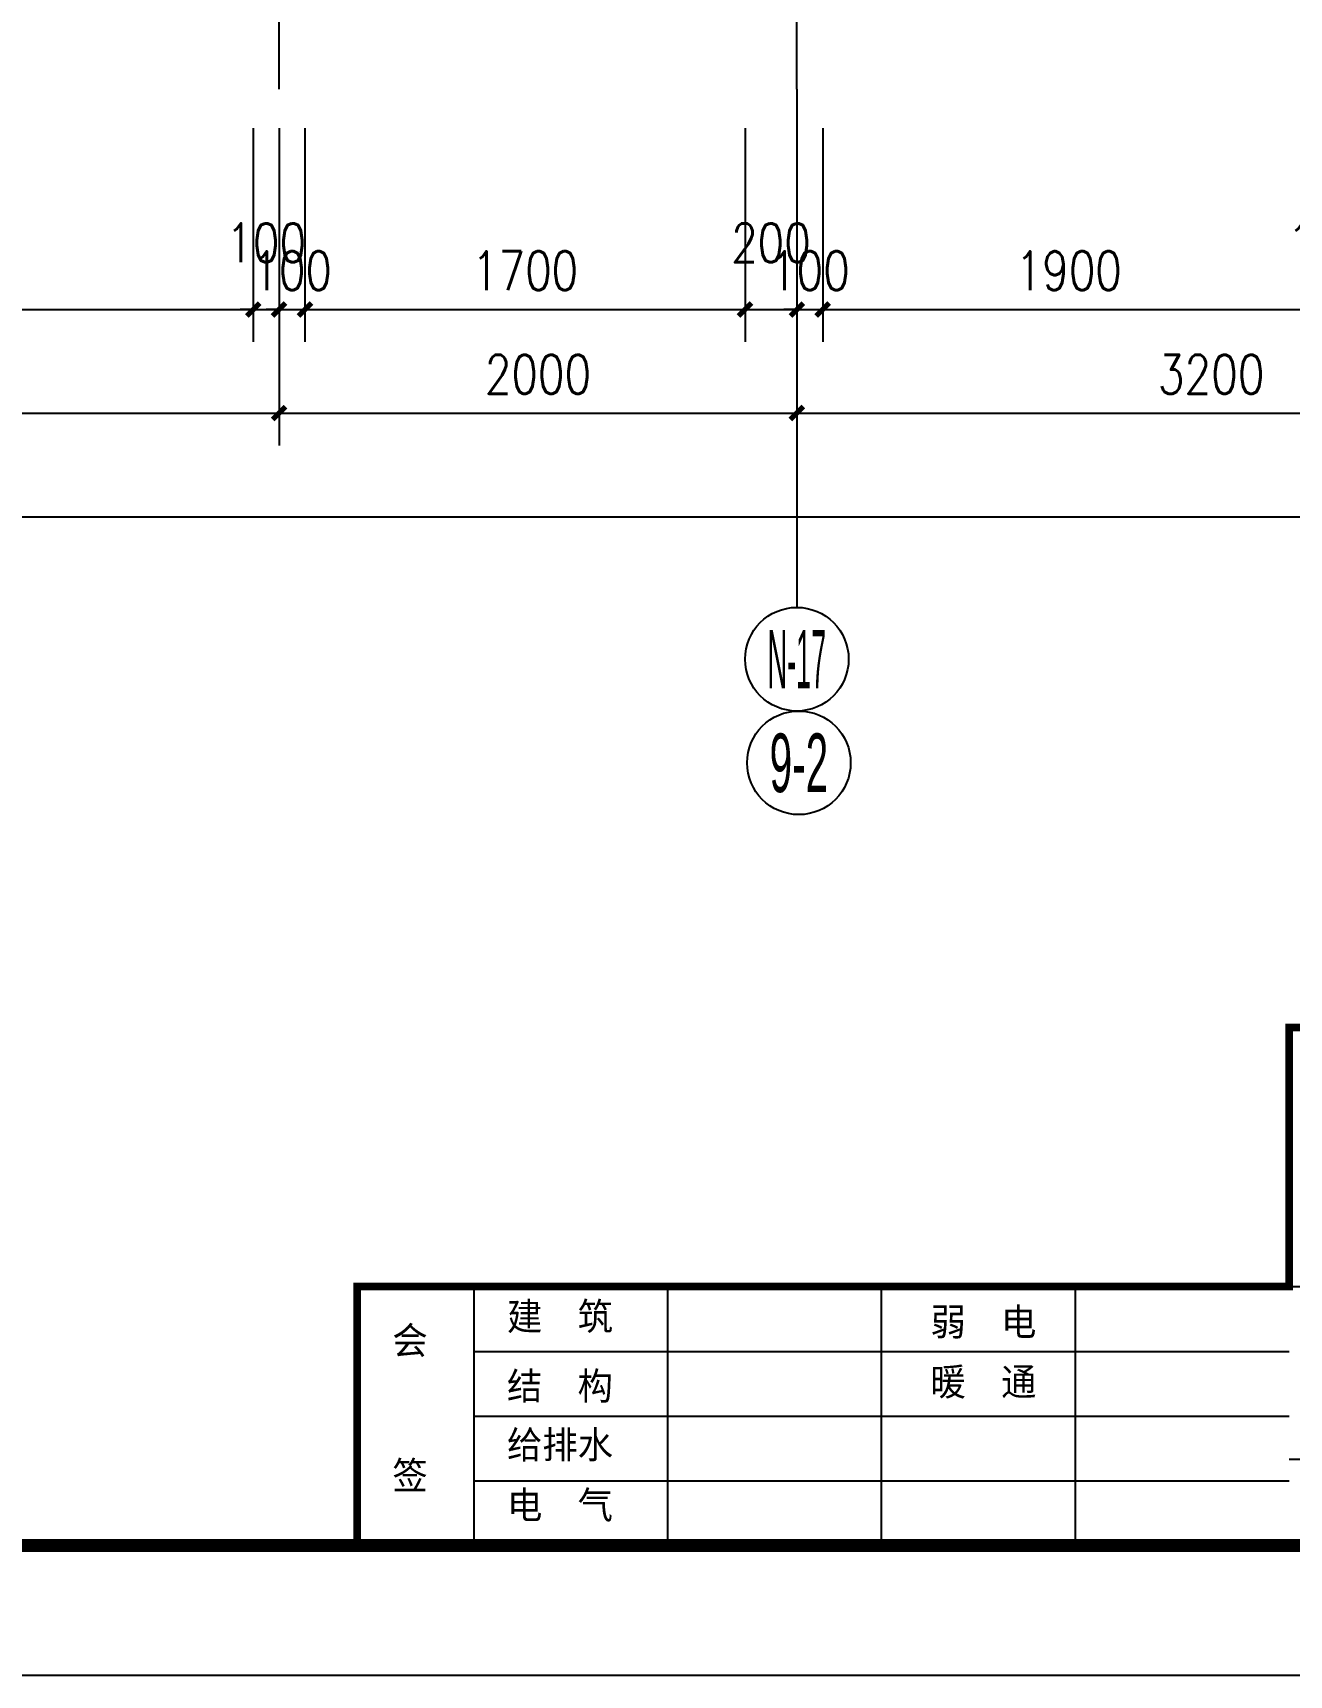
# Model space of a CAD drawing. Extents: x 718358 to 1668613, y -348838 to -159582.
# Drawn here: x 801884 to 806737, y -346116 to -339776 of the extents above; entities that cross this region are included whole.
import ezdxf
from ezdxf.enums import TextEntityAlignment as Align

# ---------------------------------------------------------------- set-up
doc = ezdxf.new("R2010")
doc.units = 0
doc.header["$LTSCALE"] = 1000
doc.linetypes.add('DOTE', pattern=[2.42, 2, -0.2, 0.02, -0.2])
for name, color, linetype in [('AXIS_TEXT', 7, 'Continuous'), ('建-图框', 4, 'Continuous'), ('建-尺寸', 73, 'Continuous'), ('建-轴标', 3, 'Continuous'), ('建-轴网', 14, 'DOTE')]:
    doc.layers.add(name, color=color, linetype=linetype)
doc.styles.add('_TCH_AXIS', font='gt宽度调整.shx', dxfattribs={"bigfont": 'gt国标汉字.shx'})
doc.styles.add('COMPLEX', font='COMPLEX')
doc.styles.add('DIM_FONT', font='SIMPLEX.shx', dxfattribs={"width": 0.8, "bigfont": 'GBCBIG.shx'})
doc.styles.add('图框', font='')
doc.styles.get('图框').set_extended_font_data('SimSun')
doc.dimstyles.new('DIMN50', dxfattribs={"dimscale": 0.5, "dimtxt": 300, "dimasz": 100, "dimexe": 250, "dimexo": 300, "dimgap": 150, "dimtad": 1, "dimdec": 0, "dimzin": 0, "dimdsep": 46, "dimtxsty": 'DIM_FONT', "dimblk": 'ARCHTICK', "dimcen": 0.09, "dimdle": 1, "dimclrt": 7, "dimazin": 2, "dimtfac": 1, "dimtdec": 0, "dimtix": 1, "dimtmove": 2, "dimatfit": 3, "dimldrblk": 'ARCHTICK', "dimfxl": 1, "dimtolj": 1, "dimtzin": 0, "dimarcsym": 0})

# ---------------------------------------------------------------- blocks, each defined once
blk = doc.blocks.new('_ArchTick')
at = {"color": 0, "linetype": 'ByBlock', "const_width": 0.4}
blk.add_lwpolyline([(-0.5, -0.5), (0.5, 0.5)], dxfattribs=at)
blk = doc.blocks.new('*D191')
at = {"layer": 'Defpoints', "color": 0, "transparency": 16777216}
for p in [(769085.2, -339993.8), (808035.2, -339993.8), (808035.2, -341643.8)]:
    blk.add_point(p, dxfattribs=at)
at = {"layer": '建-轴标', "color": 0, "lineweight": -2, "transparency": 16777216}
for p, q in [((769085.2, -340143.8), (769085.2, -341768.8)), ((808035.2, -340143.8), (808035.2, -341768.8)), ((769084.7, -341643.8), (808035.7, -341643.8))]:
    blk.add_line(p, q, dxfattribs=at)
at = {"layer": '建-轴标', "color": 0, "lineweight": -2, "transparency": 16777216, "xscale": 50, "yscale": 50, "zscale": 50, "rotation": 180}
blk.add_blockref('_ArchTick', (769085.2, -341643.8), dxfattribs=at)
at = {"layer": '建-轴标', "color": 0, "lineweight": -2, "transparency": 16777216, "xscale": 50, "yscale": 50, "zscale": 50}
blk.add_blockref('_ArchTick', (808035.2, -341643.8), dxfattribs=at)
at = {"layer": '建-轴标', "color": 7, "transparency": 16777216, "insert": (788560.2, -341493.8), "char_height": 150, "attachment_point": 5, "style": 'DIM_FONT'}
blk.add_mtext('\\A1;38950', dxfattribs=at)
blk = doc.blocks.new('*D213')
at = {"layer": 'Defpoints', "color": 0, "transparency": 16777216}
for p in [(769085.2, -339993.8), (808035.2, -339993.8), (808035.2, -341643.8)]:
    blk.add_point(p, dxfattribs=at)
at = {"layer": '建-轴标', "color": 0, "lineweight": -2, "transparency": 16777216}
for p, q in [((769085.2, -340143.8), (769085.2, -341768.8)), ((808035.2, -340143.8), (808035.2, -341768.8)), ((769084.7, -341643.8), (808035.7, -341643.8))]:
    blk.add_line(p, q, dxfattribs=at)
at = {"layer": '建-轴标', "color": 0, "lineweight": -2, "transparency": 16777216, "xscale": 50, "yscale": 50, "zscale": 50, "rotation": 180}
blk.add_blockref('_ArchTick', (769085.2, -341643.8), dxfattribs=at)
at = {"layer": '建-轴标', "color": 0, "lineweight": -2, "transparency": 16777216, "xscale": 50, "yscale": 50, "zscale": 50}
blk.add_blockref('_ArchTick', (808035.2, -341643.8), dxfattribs=at)
at = {"layer": '建-轴标', "color": 7, "transparency": 16777216, "insert": (788560.2, -341493.8), "char_height": 150, "attachment_point": 5, "style": 'DIM_FONT'}
blk.add_mtext('\\A1;38950', dxfattribs=at)
blk = doc.blocks.new('*D227')
at = {"layer": 'Defpoints', "color": 0, "transparency": 16777216}
for p in [(798035.2, -339993.8), (802835.2, -339993.8), (802835.2, -341243.8)]:
    blk.add_point(p, dxfattribs=at)
at = {"layer": '建-轴标', "color": 0, "lineweight": -2, "transparency": 16777216}
for p, q in [((798035.2, -340143.8), (798035.2, -341368.8)), ((802835.2, -340143.8), (802835.2, -341368.8)), ((798034.7, -341243.8), (802835.7, -341243.8))]:
    blk.add_line(p, q, dxfattribs=at)
at = {"layer": '建-轴标', "color": 0, "lineweight": -2, "transparency": 16777216, "xscale": 50, "yscale": 50, "zscale": 50, "rotation": 180}
blk.add_blockref('_ArchTick', (798035.2, -341243.8), dxfattribs=at)
at = {"layer": '建-轴标', "color": 0, "lineweight": -2, "transparency": 16777216, "xscale": 50, "yscale": 50, "zscale": 50}
blk.add_blockref('_ArchTick', (802835.2, -341243.8), dxfattribs=at)
at = {"layer": '建-轴标', "color": 7, "transparency": 16777216, "insert": (800435.2, -341093.8), "char_height": 150, "attachment_point": 5, "style": 'DIM_FONT'}
blk.add_mtext('\\A1;4800', dxfattribs=at)
blk = doc.blocks.new('*D228')
at = {"layer": 'Defpoints', "color": 0, "transparency": 16777216}
for p in [(802835.2, -339993.8), (804835.2, -339993.8), (804835.2, -341243.8)]:
    blk.add_point(p, dxfattribs=at)
at = {"layer": '建-轴标', "color": 0, "lineweight": -2, "transparency": 16777216}
for p, q in [((802835.2, -340143.8), (802835.2, -341368.8)), ((804835.2, -340143.8), (804835.2, -341368.8)), ((802834.7, -341243.8), (804835.7, -341243.8))]:
    blk.add_line(p, q, dxfattribs=at)
at = {"layer": '建-轴标', "color": 0, "lineweight": -2, "transparency": 16777216, "xscale": 50, "yscale": 50, "zscale": 50, "rotation": 180}
blk.add_blockref('_ArchTick', (802835.2, -341243.8), dxfattribs=at)
at = {"layer": '建-轴标', "color": 0, "lineweight": -2, "transparency": 16777216, "xscale": 50, "yscale": 50, "zscale": 50}
blk.add_blockref('_ArchTick', (804835.2, -341243.8), dxfattribs=at)
at = {"layer": '建-轴标', "color": 7, "transparency": 16777216, "insert": (803835.2, -341093.8), "char_height": 150, "attachment_point": 5, "style": 'DIM_FONT'}
blk.add_mtext('\\A1;2000', dxfattribs=at)
blk = doc.blocks.new('*D229')
at = {"layer": 'Defpoints', "color": 0, "transparency": 16777216}
for p in [(804835.2, -339993.8), (808035.2, -339993.8), (808035.2, -341243.8)]:
    blk.add_point(p, dxfattribs=at)
at = {"layer": '建-轴标', "color": 0, "lineweight": -2, "transparency": 16777216}
for p, q in [((804835.2, -340143.8), (804835.2, -341368.8)), ((808035.2, -340143.8), (808035.2, -341368.8)), ((804834.7, -341243.8), (808035.7, -341243.8))]:
    blk.add_line(p, q, dxfattribs=at)
at = {"layer": '建-轴标', "color": 0, "lineweight": -2, "transparency": 16777216, "xscale": 50, "yscale": 50, "zscale": 50, "rotation": 180}
blk.add_blockref('_ArchTick', (804835.2, -341243.8), dxfattribs=at)
at = {"layer": '建-轴标', "color": 0, "lineweight": -2, "transparency": 16777216, "xscale": 50, "yscale": 50, "zscale": 50}
blk.add_blockref('_ArchTick', (808035.2, -341243.8), dxfattribs=at)
at = {"layer": '建-轴标', "color": 7, "transparency": 16777216, "insert": (806435.2, -341093.8), "char_height": 150, "attachment_point": 5, "style": 'DIM_FONT'}
blk.add_mtext('\\A1;3200', dxfattribs=at)
blk = doc.blocks.new('_AXISO')
blk.add_circle((0, 0), 0.5)
at = {"layer": 'AXIS_TEXT', "style": 'COMPLEX', "width": 1.041667}
blk.add_attdef('A', text='', height=0.56, dxfattribs=at).set_placement((-0.25, -0.28), (0.25, -0.28), align=Align.FIT)
blk = doc.blocks.new('*D307')
at = {"layer": 'Defpoints', "color": 0, "transparency": 16777216}
for p in [(800435.2, -339993.8), (802735.2, -339993.8), (802735.2, -340843.8)]:
    blk.add_point(p, dxfattribs=at)
at = {"layer": '建-尺寸', "color": 0, "lineweight": -2, "transparency": 16777216}
for p, q in [((800435.2, -340143.8), (800435.2, -340968.8)), ((802735.2, -340143.8), (802735.2, -340968.8)), ((800434.7, -340843.8), (802735.7, -340843.8))]:
    blk.add_line(p, q, dxfattribs=at)
at = {"layer": '建-尺寸', "color": 0, "lineweight": -2, "transparency": 16777216, "xscale": 50, "yscale": 50, "zscale": 50, "rotation": 180}
blk.add_blockref('_ArchTick', (800435.2, -340843.8), dxfattribs=at)
at = {"layer": '建-尺寸', "color": 0, "lineweight": -2, "transparency": 16777216, "xscale": 50, "yscale": 50, "zscale": 50}
blk.add_blockref('_ArchTick', (802735.2, -340843.8), dxfattribs=at)
at = {"layer": '建-尺寸', "color": 7, "transparency": 16777216, "insert": (801585.2, -340693.8), "char_height": 150, "attachment_point": 5, "style": 'DIM_FONT'}
blk.add_mtext('\\A1;2300', dxfattribs=at)
blk = doc.blocks.new('*D308')
at = {"layer": 'Defpoints', "color": 0, "transparency": 16777216}
for p in [(802735.2, -339993.8), (802835.2, -339993.8), (802835.2, -340843.8)]:
    blk.add_point(p, dxfattribs=at)
at = {"layer": '建-尺寸', "color": 0, "lineweight": -2, "transparency": 16777216}
for p, q in [((802735.2, -340143.8), (802735.2, -340968.8)), ((802835.2, -340143.8), (802835.2, -340968.8)), ((802735.2, -340843.8), (802685.2, -340843.8)), ((802735.2, -340843.8), (802835.2, -340843.8)), ((802835.2, -340843.8), (802885.2, -340843.8))]:
    blk.add_line(p, q, dxfattribs=at)
at = {"layer": '建-尺寸', "color": 0, "lineweight": -2, "transparency": 16777216, "xscale": 50, "yscale": 50, "zscale": 50}
blk.add_blockref('_ArchTick', (802735.2, -340843.8), dxfattribs=at)
at = {"layer": '建-尺寸', "color": 0, "lineweight": -2, "transparency": 16777216, "xscale": 50, "yscale": 50, "zscale": 50, "rotation": 180}
blk.add_blockref('_ArchTick', (802835.2, -340843.8), dxfattribs=at)
at = {"layer": '建-尺寸', "color": 7, "transparency": 16777216, "insert": (802785.2, -340586.3), "char_height": 150, "attachment_point": 5, "style": 'DIM_FONT'}
blk.add_mtext('\\A1;100', dxfattribs=at)
blk = doc.blocks.new('*D309')
at = {"layer": 'Defpoints', "color": 0, "transparency": 16777216}
for p in [(802835.2, -339993.8), (802935.2, -339993.8), (802935.2, -340843.8)]:
    blk.add_point(p, dxfattribs=at)
at = {"layer": '建-尺寸', "color": 0, "lineweight": -2, "transparency": 16777216}
for p, q in [((802835.2, -340143.8), (802835.2, -340968.8)), ((802935.2, -340143.8), (802935.2, -340968.8)), ((802835.2, -340843.8), (802785.2, -340843.8)), ((802835.2, -340843.8), (802935.2, -340843.8)), ((802935.2, -340843.8), (802985.2, -340843.8))]:
    blk.add_line(p, q, dxfattribs=at)
at = {"layer": '建-尺寸', "color": 0, "lineweight": -2, "transparency": 16777216, "xscale": 50, "yscale": 50, "zscale": 50}
blk.add_blockref('_ArchTick', (802835.2, -340843.8), dxfattribs=at)
at = {"layer": '建-尺寸', "color": 0, "lineweight": -2, "transparency": 16777216, "xscale": 50, "yscale": 50, "zscale": 50, "rotation": 180}
blk.add_blockref('_ArchTick', (802935.2, -340843.8), dxfattribs=at)
at = {"layer": '建-尺寸', "color": 7, "transparency": 16777216, "insert": (802885.2, -340693.8), "char_height": 150, "attachment_point": 5, "style": 'DIM_FONT'}
blk.add_mtext('\\A1;100', dxfattribs=at)
blk = doc.blocks.new('*D310')
at = {"layer": 'Defpoints', "color": 0, "transparency": 16777216}
for p in [(802935.2, -339993.8), (804635.2, -339993.8), (804635.2, -340843.8)]:
    blk.add_point(p, dxfattribs=at)
at = {"layer": '建-尺寸', "color": 0, "lineweight": -2, "transparency": 16777216}
for p, q in [((802935.2, -340143.8), (802935.2, -340968.8)), ((804635.2, -340143.8), (804635.2, -340968.8)), ((802934.7, -340843.8), (804635.7, -340843.8))]:
    blk.add_line(p, q, dxfattribs=at)
at = {"layer": '建-尺寸', "color": 0, "lineweight": -2, "transparency": 16777216, "xscale": 50, "yscale": 50, "zscale": 50, "rotation": 180}
blk.add_blockref('_ArchTick', (802935.2, -340843.8), dxfattribs=at)
at = {"layer": '建-尺寸', "color": 0, "lineweight": -2, "transparency": 16777216, "xscale": 50, "yscale": 50, "zscale": 50}
blk.add_blockref('_ArchTick', (804635.2, -340843.8), dxfattribs=at)
at = {"layer": '建-尺寸', "color": 7, "transparency": 16777216, "insert": (803785.2, -340693.8), "char_height": 150, "attachment_point": 5, "style": 'DIM_FONT'}
blk.add_mtext('\\A1;1700', dxfattribs=at)
blk = doc.blocks.new('*D311')
at = {"layer": 'Defpoints', "color": 0, "transparency": 16777216}
for p in [(804635.2, -339993.8), (804835.2, -339993.8), (804835.2, -340843.8)]:
    blk.add_point(p, dxfattribs=at)
at = {"layer": '建-尺寸', "color": 0, "lineweight": -2, "transparency": 16777216}
for p, q in [((804635.2, -340143.8), (804635.2, -340968.8)), ((804835.2, -340143.8), (804835.2, -340968.8)), ((804634.7, -340843.8), (804835.7, -340843.8))]:
    blk.add_line(p, q, dxfattribs=at)
at = {"layer": '建-尺寸', "color": 0, "lineweight": -2, "transparency": 16777216, "xscale": 50, "yscale": 50, "zscale": 50, "rotation": 180}
blk.add_blockref('_ArchTick', (804635.2, -340843.8), dxfattribs=at)
at = {"layer": '建-尺寸', "color": 0, "lineweight": -2, "transparency": 16777216, "xscale": 50, "yscale": 50, "zscale": 50}
blk.add_blockref('_ArchTick', (804835.2, -340843.8), dxfattribs=at)
at = {"layer": '建-尺寸', "color": 7, "transparency": 16777216, "insert": (804735.2, -340586.3), "char_height": 150, "attachment_point": 5, "style": 'DIM_FONT'}
blk.add_mtext('\\A1;200', dxfattribs=at)
blk = doc.blocks.new('*D312')
at = {"layer": 'Defpoints', "color": 0, "transparency": 16777216}
for p in [(804835.2, -339993.8), (804935.2, -339993.8), (804935.2, -340843.8)]:
    blk.add_point(p, dxfattribs=at)
at = {"layer": '建-尺寸', "color": 0, "lineweight": -2, "transparency": 16777216}
for p, q in [((804835.2, -340143.8), (804835.2, -340968.8)), ((804935.2, -340143.8), (804935.2, -340968.8)), ((804835.2, -340843.8), (804785.2, -340843.8)), ((804835.2, -340843.8), (804935.2, -340843.8)), ((804935.2, -340843.8), (804985.2, -340843.8))]:
    blk.add_line(p, q, dxfattribs=at)
at = {"layer": '建-尺寸', "color": 0, "lineweight": -2, "transparency": 16777216, "xscale": 50, "yscale": 50, "zscale": 50}
blk.add_blockref('_ArchTick', (804835.2, -340843.8), dxfattribs=at)
at = {"layer": '建-尺寸', "color": 0, "lineweight": -2, "transparency": 16777216, "xscale": 50, "yscale": 50, "zscale": 50, "rotation": 180}
blk.add_blockref('_ArchTick', (804935.2, -340843.8), dxfattribs=at)
at = {"layer": '建-尺寸', "color": 7, "transparency": 16777216, "insert": (804885.2, -340693.8), "char_height": 150, "attachment_point": 5, "style": 'DIM_FONT'}
blk.add_mtext('\\A1;100', dxfattribs=at)
blk = doc.blocks.new('*D313')
at = {"layer": 'Defpoints', "color": 0, "transparency": 16777216}
for p in [(804935.2, -339993.8), (806835.2, -339993.8), (806835.2, -340843.8)]:
    blk.add_point(p, dxfattribs=at)
at = {"layer": '建-尺寸', "color": 0, "lineweight": -2, "transparency": 16777216}
for p, q in [((804935.2, -340143.8), (804935.2, -340968.8)), ((806835.2, -340143.8), (806835.2, -340968.8)), ((804934.7, -340843.8), (806835.7, -340843.8))]:
    blk.add_line(p, q, dxfattribs=at)
at = {"layer": '建-尺寸', "color": 0, "lineweight": -2, "transparency": 16777216, "xscale": 50, "yscale": 50, "zscale": 50, "rotation": 180}
blk.add_blockref('_ArchTick', (804935.2, -340843.8), dxfattribs=at)
at = {"layer": '建-尺寸', "color": 0, "lineweight": -2, "transparency": 16777216, "xscale": 50, "yscale": 50, "zscale": 50}
blk.add_blockref('_ArchTick', (806835.2, -340843.8), dxfattribs=at)
at = {"layer": '建-尺寸', "color": 7, "transparency": 16777216, "insert": (805885.2, -340693.8), "char_height": 150, "attachment_point": 5, "style": 'DIM_FONT'}
blk.add_mtext('\\A1;1900', dxfattribs=at)
blk = doc.blocks.new('*D314')
at = {"layer": 'Defpoints', "color": 0, "transparency": 16777216}
for p in [(806835.2, -339993.8), (806935.2, -339993.8), (806935.2, -340843.8)]:
    blk.add_point(p, dxfattribs=at)
at = {"layer": '建-尺寸', "color": 0, "lineweight": -2, "transparency": 16777216}
for p, q in [((806835.2, -340143.8), (806835.2, -340968.8)), ((806935.2, -340143.8), (806935.2, -340968.8)), ((806835.2, -340843.8), (806785.2, -340843.8)), ((806835.2, -340843.8), (806935.2, -340843.8)), ((806935.2, -340843.8), (806985.2, -340843.8))]:
    blk.add_line(p, q, dxfattribs=at)
at = {"layer": '建-尺寸', "color": 0, "lineweight": -2, "transparency": 16777216, "xscale": 50, "yscale": 50, "zscale": 50}
blk.add_blockref('_ArchTick', (806835.2, -340843.8), dxfattribs=at)
at = {"layer": '建-尺寸', "color": 0, "lineweight": -2, "transparency": 16777216, "xscale": 50, "yscale": 50, "zscale": 50, "rotation": 180}
blk.add_blockref('_ArchTick', (806935.2, -340843.8), dxfattribs=at)
at = {"layer": '建-尺寸', "color": 7, "transparency": 16777216, "insert": (806884.5, -340586.3), "char_height": 150, "attachment_point": 5, "style": 'DIM_FONT'}
blk.add_mtext('\\A1;100', dxfattribs=at)

msp = doc.modelspace()

# ---------------------------------------------------------------- linework, layer by layer
at = {"layer": '建-图框'}
for p, q in [((803136.8, -344615.8), (803136.8, -345615.8)), ((803136.8, -344615.8), (815736.8, -344615.8)), ((803586.8, -344615.8), (803586.8, -345615.8)), ((804336.8, -345615.8), (804336.8, -344615.8)), ((805161.8, -345615.8), (805161.8, -344615.8)), ((805911.8, -345615.8), (805911.8, -344615.8)), ((803586.8, -344865.8), (806736.8, -344865.8)), ((803586.8, -345115.8), (806736.8, -345115.8)), ((806736.8, -345282.5), (811236.8, -345282.5)), ((803586.8, -345365.8), (806736.8, -345365.8)), ((803136.8, -345615.8), (815736.8, -345615.8))]:
    msp.add_line(p, q, dxfattribs=at)
msp.add_lwpolyline([(763686.8, -346115.8), (816236.8, -346115.8), (816236.8, -316415.8), (763686.8, -316415.8)], close=True, dxfattribs=at)
for points, const_width in [([(764936.8, -345615.8), (815736.8, -345615.8), (815736.8, -316915.8), (764936.8, -316915.8)], 50), ([(803136.8, -344615.8), (803136.8, -345615.8), (815736.8, -345615.8), (815736.8, -343615.8), (806736.8, -343615.8), (806736.8, -344615.8)], 30)]:
    msp.add_lwpolyline(points, close=True, dxfattribs=dict(at, const_width=const_width))
at = {"layer": '建-轴标'}
msp.add_line((804835.2, -339993.8), (804835.2, -341993.8), dxfattribs=at)
at = {"layer": '建-轴网'}
for p, q in [((804835.2, -339993.8), (804835.2, -328693.8)), ((802835.2, -339993.8), (802835.2, -334993.8))]:
    msp.add_line(p, q, dxfattribs=at)

# ---------------------------------------------------------------- block references
at = {"layer": '建-轴标'}
ref = msp.add_blockref('_AXISO', (804835.2, -342193.8), dxfattribs=dict(at, xscale=400, yscale=400, zscale=400))
ref.add_attrib('A', 'N-17', dxfattribs={"height": 226.27, "style": '_TCH_AXIS', "width": 0.269231}).set_placement((804722, -342306.9), (804948.3, -342306.9), align=Align.FIT)
ref = msp.add_blockref('_AXISO', (804843, -342593.8), dxfattribs=dict(at, xscale=400, yscale=400, zscale=400))
ref.add_attrib('A', '9-2', dxfattribs={"height": 226.27, "style": '_TCH_AXIS', "width": 0.35}).set_placement((804729.9, -342706.9), (804956.2, -342706.9), align=Align.FIT)

# ---------------------------------------------------------------- texts
at = {"layer": '建-图框', "style": '图框', "oblique": 360, "width": 0.9442}
for s, height, p in [('建  筑', 105.98, (803715.5, -344783.9)), ('弱  电', 105.98, (805351.2, -344804.8)), ('会', 106, (803272.7, -344876.8)), ('结  构', 105.98, (803715.5, -345052.4)), ('暖  通', 105.98, (805351.2, -345036.5)), ('给排水', 105.98, (803715.5, -345279.1)), ('签', 106, (803272.7, -345397.8)), ('电  气', 105.98, (803715.5, -345512.1))]:
    msp.add_text(s, height=height, rotation=0, dxfattribs=at).set_placement(p)

# ---------------------------------------------------------------- dimensions: what is measured, and where the dimension line sits
at = {"layer": '建-尺寸'}
for p1, p2, picture, middle in [((800435.2, -339993.8), (802735.2, -339993.8), '*D307', (801585.2, -340693.8)), ((802835.2, -339993.8), (802935.2, -339993.8), '*D309', (802885.2, -340693.8)), ((802935.2, -339993.8), (804635.2, -339993.8), '*D310', (803785.2, -340693.8)), ((804835.2, -339993.8), (804935.2, -339993.8), '*D312', (804885.2, -340693.8)), ((804935.2, -339993.8), (806835.2, -339993.8), '*D313', (805885.2, -340693.8))]:
    dim = msp.add_aligned_dim(p1=p1, p2=p2, distance=-850, dimstyle='DIMN50', dxfattribs=at)
    dim.commit()
    dim.dimension.update_dxf_attribs({"geometry": picture, "text_midpoint": middle})
for base, p1, p2, picture, middle in [((802835.2, -340843.8), (802735.2, -339993.8), (802835.2, -339993.8), '*D308', (802785.2, -340586.3)), ((804835.2, -340843.8), (804635.2, -339993.8), (804835.2, -339993.8), '*D311', (804735.2, -340586.3)), ((806935.2, -340843.8), (806835.2, -339993.8), (806935.2, -339993.8), '*D314', (806884.5, -340586.3))]:
    dim = msp.add_linear_dim(base=base, p1=p1, p2=p2, angle=0, dimstyle='DIMN50', dxfattribs=at)
    dim.commit()
    dim.dimension.update_dxf_attribs({"geometry": picture, "text_midpoint": middle, "dimtype": 161})
at = {"layer": '建-轴标'}
for p1, p2, distance, picture, middle in [((769085.2, -339993.8), (808035.2, -339993.8), -1650, '*D191', (788560.2, -341493.8)), ((769085.2, -339993.8), (808035.2, -339993.8), -1650, '*D213', (788560.2, -341493.8)), ((798035.2, -339993.8), (802835.2, -339993.8), -1250, '*D227', (800435.2, -341093.8)), ((802835.2, -339993.8), (804835.2, -339993.8), -1250, '*D228', (803835.2, -341093.8)), ((804835.2, -339993.8), (808035.2, -339993.8), -1250, '*D229', (806435.2, -341093.8))]:
    dim = msp.add_aligned_dim(p1=p1, p2=p2, distance=distance, dimstyle='DIMN50', dxfattribs=at)
    dim.commit()
    dim.dimension.update_dxf_attribs({"geometry": picture, "text_midpoint": middle})

doc.saveas('drawing.dxf')
